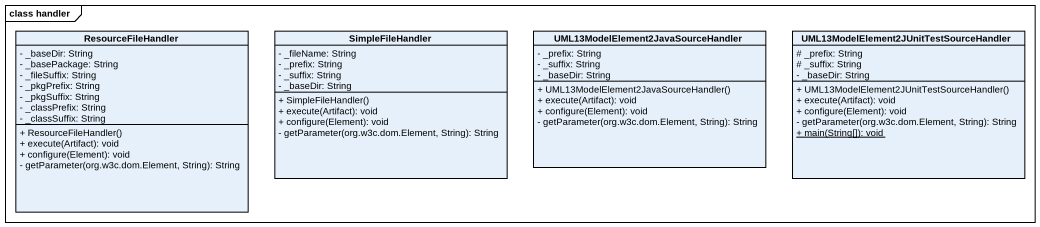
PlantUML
@startuml
mainframe class handler
hide circle
hide empty members
skinparam classAttributeIconSize 0
class ResourceFileHandler {
  - _baseDir: String
  - _basePackage: String
  - _fileSuffix: String
  - _pkgPrefix: String
  - _pkgSuffix: String
  - _classPrefix: String
  - _classSuffix: String
  + ResourceFileHandler()
  + execute(Artifact): void
  + configure(Element): void
  - getParameter(org.w3c.dom.Element, String): String
}
class SimpleFileHandler {
  - _fileName: String
  - _prefix: String
  - _suffix: String
  - _baseDir: String
  + SimpleFileHandler()
  + execute(Artifact): void
  + configure(Element): void
  - getParameter(org.w3c.dom.Element, String): String
}
class "UML13ModelElement2JavaSourceHandler" as UML13ModelElement2JavaSource {
  - _prefix: String
  - _suffix: String
  - _baseDir: String
  + UML13ModelElement2JavaSourceHandler()
  + execute(Artifact): void
  + configure(Element): void
  - getParameter(org.w3c.dom.Element, String): String
}
class "UML13ModelElement2JUnitTestSourceHandler" as UML13ModelElement2JUnitTestS {
  # _prefix: String
  # _suffix: String
  - _baseDir: String
  + UML13ModelElement2JUnitTestSourceHandler()
  + execute(Artifact): void
  + configure(Element): void
  - getParameter(org.w3c.dom.Element, String): String
  {static} + main(String[]): void
}
@enduml
